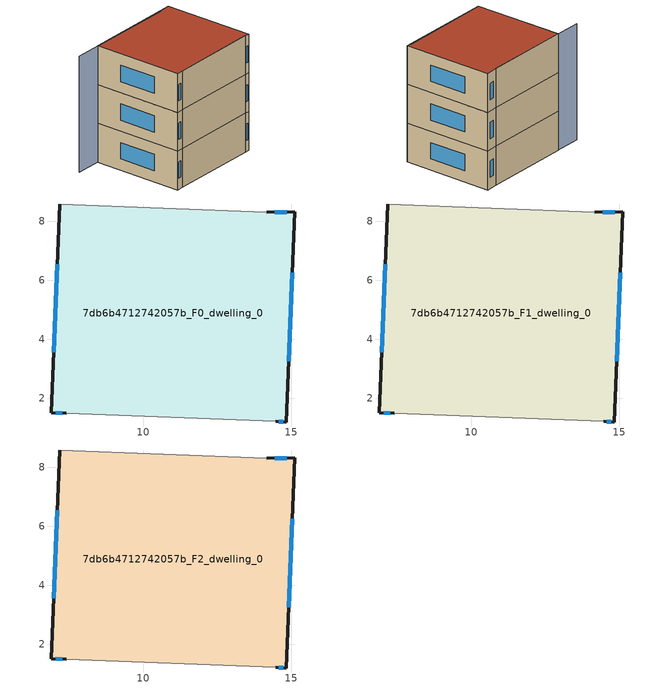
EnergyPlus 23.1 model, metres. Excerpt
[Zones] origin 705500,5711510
7db6b4712742057b_F0_dwelling_0
 floor ground (EU_floor_Construction): 15.12,8.32 14.84,1.2 14.48,1.22 7.39,1.5 6.88,1.51 7.16,8.58 14.18,8.3 z0
 wall outside (EU_wall_Construction): 7.16,8.58 6.88,1.51 7.39,1.5 / 14.48,1.22 14.84,1.2 15.12,8.32 14.18,8.3 z0:3
 wall adiabatic (EU_wall_Construction): 14.18,8.3 7.16,8.58 / 7.39,1.5 14.48,1.22 z0:3
 window (EU_Window_Construction): 7.02,1.51 7.24,1.5 / 7.08,6.54 6.96,3.56 / 14.85,8.31 14.45,8.31 / 14.92,3.26 15.04,6.26 / 14.59,1.21 14.74,1.21 z0.87:2.13
7db6b4712742057b_F1_dwelling_0
 floor to 7db6b4712742057b_F0_dwelling_0 (EU_floor_Construction): 15.12,8.32 14.84,1.2 14.48,1.22 7.39,1.5 6.88,1.51 7.16,8.58 14.18,8.3 z3
 wall outside (EU_wall_Construction): 7.16,8.58 6.88,1.51 7.39,1.5 / 14.48,1.22 14.84,1.2 15.12,8.32 14.18,8.3 z3:6
 wall adiabatic (EU_wall_Construction): 14.18,8.3 7.16,8.58 / 7.39,1.5 14.48,1.22 z3:6
 window (EU_Window_Construction): 7.02,1.51 7.24,1.5 / 7.08,6.54 6.96,3.56 / 14.85,8.31 14.45,8.31 / 14.92,3.26 15.04,6.26 / 14.59,1.21 14.74,1.21 z3.87:5.13
7db6b4712742057b_F2_dwelling_0
 floor to 7db6b4712742057b_F1_dwelling_0 (EU_floor_Construction): 15.12,8.32 14.84,1.2 14.48,1.22 7.39,1.5 6.88,1.51 7.16,8.58 14.18,8.3 z6
 wall outside (EU_wall_Construction): 7.16,8.58 6.88,1.51 7.39,1.5 / 14.48,1.22 14.84,1.2 15.12,8.32 14.18,8.3 z6:9
 wall adiabatic (EU_wall_Construction): 14.18,8.3 7.16,8.58 / 7.39,1.5 14.48,1.22 z6:9
 window (EU_Window_Construction): 7.02,1.51 7.24,1.5 / 7.08,6.54 6.96,3.56 / 14.85,8.31 14.45,8.31 / 14.92,3.26 15.04,6.26 / 14.59,1.21 14.74,1.21 z6.87:8.13
 roof outside (EU_roof_Construction): 14.84,1.2 15.12,8.32 14.18,8.3 7.16,8.58 6.88,1.51 7.39,1.5 14.48,1.22 z9
shading: 7.39,1.5 14.49,1.27 / 14.18,8.26 5.11,8.67 z0:9
[Building]
EU S2 Campaign: North Axis=0; Terrain=City; Solar Distribution=FullExterior
[Site:Location]
London: Latitude=51.5; Longitude=-0.5; Time Zone=0; Elevation=25
[SizingPeriod:WeatherFileDays]
AnnualSizingPeriod: Begin Month=1; Begin Day of Month=1; End Month=12; End Day of Month=31; Day of Week for Start Day=Monday; Use Weather File Daylight Saving Period=No; Use Weather File Rain and Snow Indicators=No
[MATERIAL]
EU_InternalMass_Material: Roughness=MediumRough; Thickness=0.1; Conductivity=1; Density=1800; Specific Heat=900; Thermal Absorptance=0.9; Solar Absorptance=0.7; Visible Absorptance=0.7
[MATERIAL:NOMASS] Roughness=MediumRough; Thermal Absorptance=0.9; Solar Absorptance=0.7; Visible Absorptance=0.7
Name | Thermal Resistance
EU_wall_NoMass | 0.724719
EU_roof_NoMass | 2.98947
EU_floor_NoMass | 2.39157
[WINDOWMATERIAL:SIMPLEGLAZINGSYSTEM]
EU_Window_SimpleGlazing: UFactor=2.63425; Solar Heat Gain Coefficient=0.76; Visible Transmittance=0.76
[CONSTRUCTION]
EU_wall_Construction: EU_wall_NoMass
EU_roof_Construction: EU_roof_NoMass
EU_floor_Construction: EU_floor_NoMass
EU_Window_Construction: EU_Window_SimpleGlazing
EU_InternalMass_Construction: EU_InternalMass_Material
[ZONE] Type=1; Multiplier=1; Ceiling Height=autocalculate; Volume=169.105; Floor Area=autocalculate; Part of Total Floor Area=Yes
7db6b4712742057b_F0_dwelling_0; 7db6b4712742057b_F1_dwelling_0; 7db6b4712742057b_F2_dwelling_0
[INTERNALMASS] Construction=EU_InternalMass_Construction; Surface Area=56.3683
Name | Zone or ZoneList
7db6b4712742057b_F0_dwelling_0_EU_InternalMass | 7db6b4712742057b_F0_dwelling_0
7db6b4712742057b_F1_dwelling_0_EU_InternalMass | 7db6b4712742057b_F1_dwelling_0
7db6b4712742057b_F2_dwelling_0_EU_InternalMass | 7db6b4712742057b_F2_dwelling_0
[OTHEREQUIPMENT] Fuel Type=Electricity; Design Level Calculation Method=Watts/Area; Power per Zone Floor Area=1; Fraction Latent=0; Fraction Radiant=0; Fraction Lost=0; Carbon Dioxide Generation Rate=0; EndUse Subcategory=EU_Step8_InternalGains
Name | Zone or ZoneList or Space or SpaceList | Schedule
EU_Step8_InternalGain_7db6b4712742057b_F0_dwelling_0_f000 | 7db6b4712742057b_F0_dwelling_0 | EU_Step8_GainSchedule_7db6b4712742057b_F0_dwelling_0_f000
EU_Step8_InternalGain_7db6b4712742057b_F1_dwelling_0_f000 | 7db6b4712742057b_F1_dwelling_0 | EU_Step8_GainSchedule_7db6b4712742057b_F1_dwelling_0_f000
EU_Step8_InternalGain_7db6b4712742057b_F2_dwelling_0_f000 | 7db6b4712742057b_F2_dwelling_0 | EU_Step8_GainSchedule_7db6b4712742057b_F2_dwelling_0_f000
[ZONEVENTILATION:DESIGNFLOWRATE] Schedule=EU_AlwaysOn; Design Flow Rate Calculation Method=AirChanges/Hour; Air Changes per Hour=0.418135; Ventilation Type=Natural; Fan Pressure Rise=0; Fan Total Efficiency=1; Constant Term Coefficient=1; Temperature Term Coefficient=0; Velocity Term Coefficient=0; Velocity Squared Term Coefficient=0; Minimum Indoor Temperature=-100; Maximum Indoor Temperature=100; Delta Temperature=-100; Minimum Outdoor Temperature=-100; Maximum Outdoor Temperature=100; Maximum Wind Speed=40
Name | Zone or ZoneList or Space or SpaceList
EU_ConstantAir_7db6b4712742057b_F0_dwelling_0 | 7db6b4712742057b_F0_dwelling_0
EU_ConstantAir_7db6b4712742057b_F1_dwelling_0 | 7db6b4712742057b_F1_dwelling_0
EU_ConstantAir_7db6b4712742057b_F2_dwelling_0 | 7db6b4712742057b_F2_dwelling_0
[HVACTEMPLATE:THERMOSTAT] Constant Heating Setpoint=20; Constant Cooling Setpoint=50
EU_HeatOnly_7db6b4712742057b_F0_dwelling_0; EU_HeatOnly_7db6b4712742057b_F1_dwelling_0; EU_HeatOnly_7db6b4712742057b_F2_dwelling_0
[HVACTEMPLATE:ZONE:IDEALLOADSAIRSYSTEM] System Availability Schedule=EU_AlwaysOn; Maximum Heating Supply Air Temperature=50; Minimum Cooling Supply Air Temperature=13; Maximum Heating Supply Air Humidity Ratio=0.0156; Minimum Cooling Supply Air Humidity Ratio=0.0077; Heating Limit=NoLimit; Cooling Limit=NoLimit; Heating Availability Schedule=EU_AlwaysOn; Cooling Availability Schedule=EU_CoolingOff; Dehumidification Control Type=ConstantSensibleHeatRatio; Cooling Sensible Heat Ratio=0.7; Dehumidification Setpoint=60; Humidification Control Type=None; Humidification Setpoint=30; Outdoor Air Method=None; Outdoor Air Flow Rate per Person=0.00944; Outdoor Air Flow Rate per Zone Floor Area=0; Outdoor Air Flow Rate per Zone=0; Demand Controlled Ventilation Type=None; Outdoor Air Economizer Type=NoEconomizer; Heat Recovery Type=None; Sensible Heat Recovery Effectiveness=0.7; Latent Heat Recovery Effectiveness=0.65
Name | Template Thermostat
7db6b4712742057b_F0_dwelling_0 | EU_HeatOnly_7db6b4712742057b_F0_dwelling_0
7db6b4712742057b_F1_dwelling_0 | EU_HeatOnly_7db6b4712742057b_F1_dwelling_0
7db6b4712742057b_F2_dwelling_0 | EU_HeatOnly_7db6b4712742057b_F2_dwelling_0
[SIZING:ZONE] Zone Cooling Design Supply Air Temperature Input Method=SupplyAirTemperature; Zone Cooling Design Supply Air Temperature=13; Zone Heating Design Supply Air Temperature Input Method=SupplyAirTemperature; Zone Heating Design Supply Air Temperature=50; Zone Cooling Design Supply Air Humidity Ratio=0.008; Zone Heating Design Supply Air Humidity Ratio=0.008; Cooling Design Air Flow Method=DesignDay; Cooling Design Air Flow Rate=0; Cooling Minimum Air Flow per Zone Floor Area=0.000762; Cooling Minimum Air Flow=0; Cooling Minimum Air Flow Fraction=0.2; Heating Design Air Flow Method=DesignDay; Heating Design Air Flow Rate=0; Heating Maximum Air Flow per Zone Floor Area=0.002032; Heating Maximum Air Flow=0.141576; Heating Maximum Air Flow Fraction=0.3; Account for Dedicated Outdoor Air System=No; Dedicated Outdoor Air System Control Strategy=NeutralSupplyAir; Dedicated Outdoor Air Low Setpoint Temperature for Design=autosize; Dedicated Outdoor Air High Setpoint Temperature for Design=autosize; Zone Load Sizing Method=Sensible Load Only No Latent Load; Zone Latent Cooling Design Supply Air Humidity Ratio Input Method=HumidityRatioDifference; Zone Cooling Design Supply Air Humidity Ratio Difference=0.005; Zone Latent Heating Design Supply Air Humidity Ratio Input Method=HumidityRatioDifference; Zone Humidification Design Supply Air Humidity Ratio Difference=0.005
7db6b4712742057b_F0_dwelling_0; 7db6b4712742057b_F1_dwelling_0; 7db6b4712742057b_F2_dwelling_0
[SCHEDULE:CONSTANT]
Name | Hourly Value
EU_AlwaysOn | 1
EU_CoolingOff | 0
[SCHEDULE:FILE] Column Number=1; Rows to Skip at Top=0; Number of Hours of Data=8760; Column Separator=Comma; Interpolate to Timestep=No; Minutes per Item=60; Adjust Schedule for Daylight Savings=Yes
Name | File
EU_Step8_GainSchedule_7db6b4712742057b_F0_dwelling_0_f000 | ../../schedules/7db6b4712742057b/7db6b4712742057b_F0_dwelling_0_f000_gain.csv
EU_Step8_GainSchedule_7db6b4712742057b_F1_dwelling_0_f000 | ../../schedules/7db6b4712742057b/7db6b4712742057b_F1_dwelling_0_f000_gain.csv
EU_Step8_GainSchedule_7db6b4712742057b_F2_dwelling_0_f000 | ../../schedules/7db6b4712742057b/7db6b4712742057b_F2_dwelling_0_f000_gain.csv
